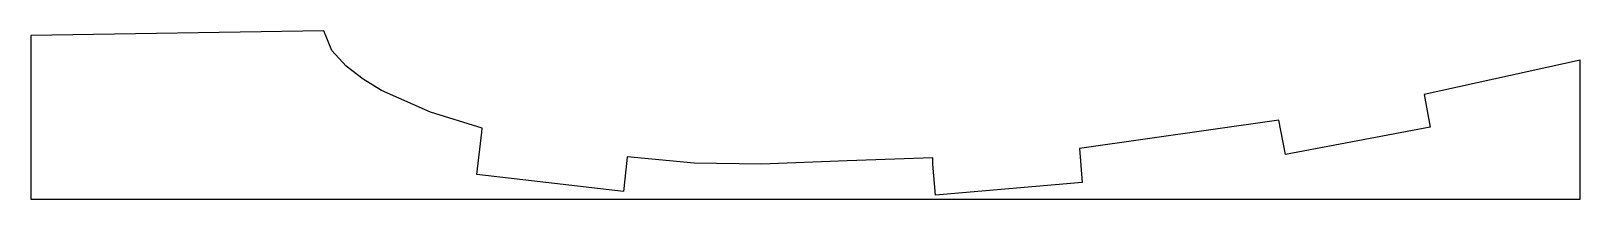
# Model space of a CAD drawing. Extents: x -183 to 132, y 7 to 41.
import ezdxf

# ---------------------------------------------------------------- set-up
doc = ezdxf.new("R2010")
doc.units = 0
doc.layers.add('VISIBLE', color=7, linetype='CONTINUOUS')

msp = doc.modelspace()

# ---------------------------------------------------------------- linework, layer by layer
at = {"layer": 'VISIBLE'}
for p, q in [((-182.88, 40.44), (-182.88, 7.1)), ((132.32, 35.36), (100.59, 28.37)), ((132.32, 7.1), (132.32, 35.36)), ((100.59, 28.37), (101.84, 21.75)), ((71.05, 23.15), (30.44, 17.41)), ((72.36, 16.19), (71.05, 23.15)), ((-92.14, 12.09), (-91.15, 20.71)), ((-91.15, 20.71), (-91.06, 21.52)), ((101.84, 21.75), (72.36, 16.19)), ((30.44, 17.41), (31.04, 10.48)), ((-61.61, 14.98), (-62.34, 8.67)), ((-61.55, 15.69), (-61.61, 14.98)), ((0.6, 14.21), (0.6, 15.51)), ((1.15, 7.89), (0.6, 14.21)), ((-62.34, 8.67), (-92.14, 12.09)), ((31.04, 10.48), (1.15, 7.89)), ((-182.88, 7.1), (132.32, 7.1))]:
    msp.add_line(p, q, dxfattribs=at)
for points in [[(-123.28, 41.34), (-182.88, 40.44)], [(-91.06, 21.52), (-101.57, 24.78), (-111.59, 29.23), (-115.28, 31.49), (-118.75, 34.16), (-121.69, 37.37), (-123.28, 41.34)], [(0.6, 15.51), (-16.81, 14.86), (-34.23, 14.23), (-47.92, 14.39), (-61.55, 15.69)]]:
    msp.add_lwpolyline(points, dxfattribs=at)

doc.saveas('drawing.dxf')
